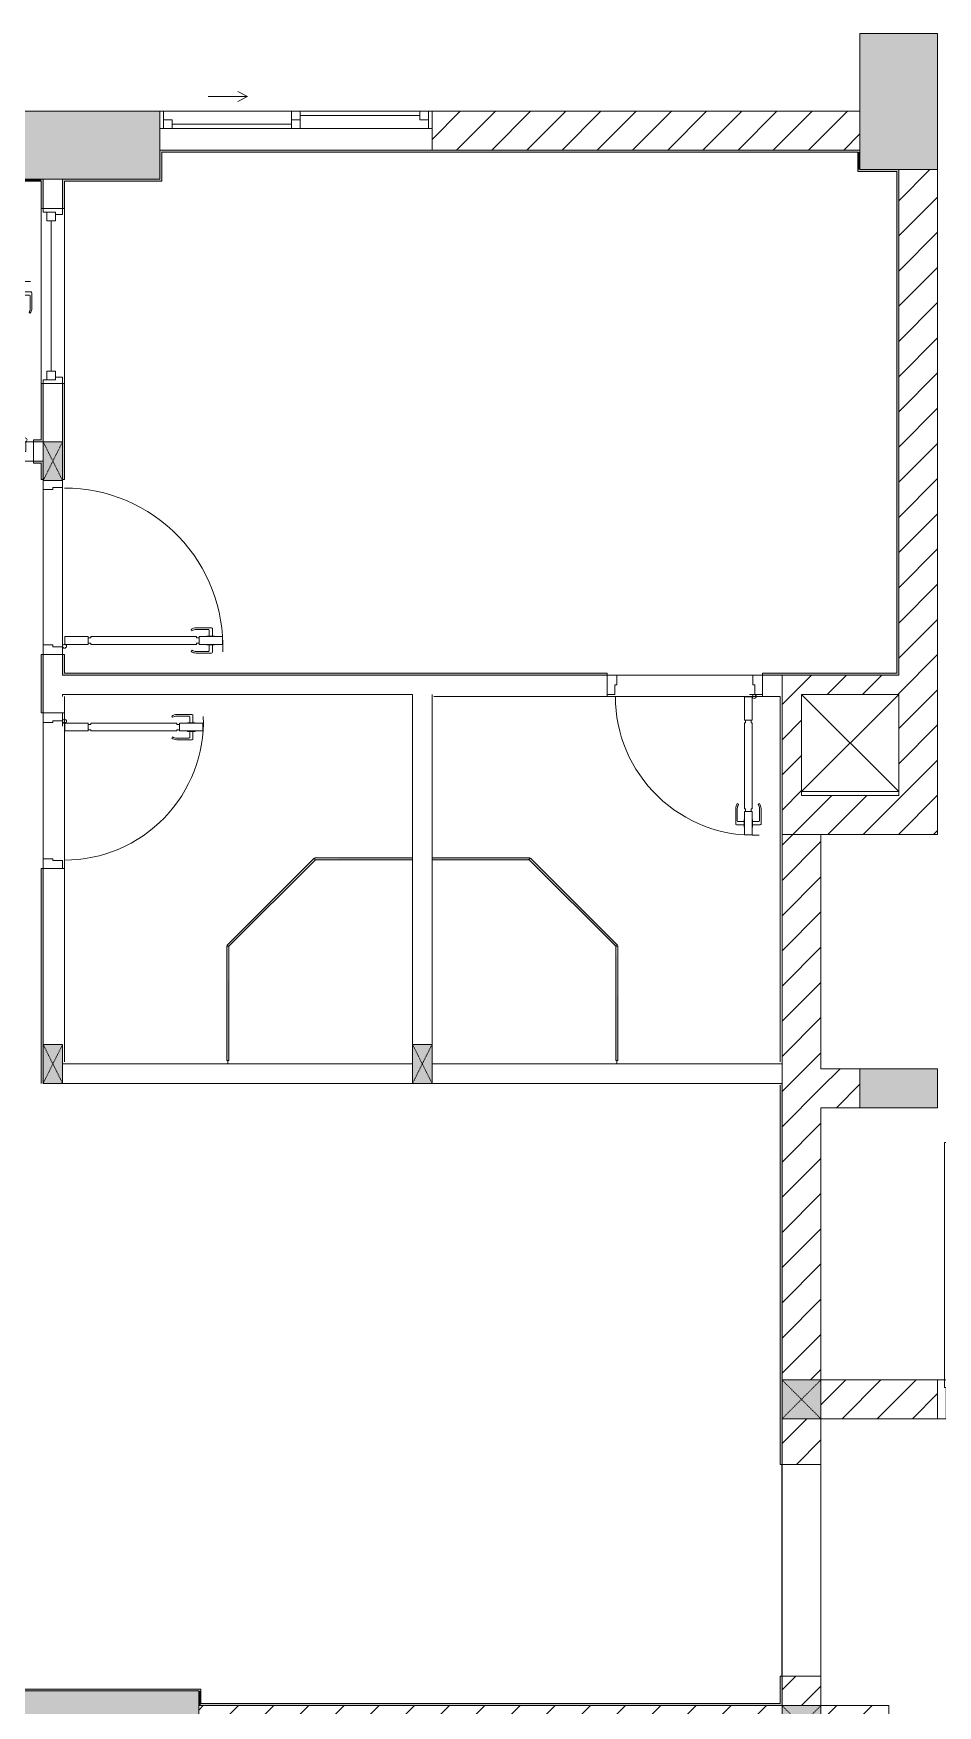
# Model space of a CAD drawing. Header units: millimetres. Extents: x 66631 to 260610, y 416 to 78637.
# Drawn here: x 171258 to 175908, y 70037 to 78637 of the extents above; entities that cross this region are included whole.
import ezdxf

# ---------------------------------------------------------------- set-up
doc = ezdxf.new("R2010")
doc.units = ezdxf.units.MM
doc.linetypes.add('IMPORT-Dash _2_', pattern=[6, 3, -3])
for name, color, linetype, lineweight in [('0-2', 130, 'Continuous', 9), ('A-DETL-GENF-7', 130, 'Continuous', 9), ('A-DOOR-2', 130, 'Continuous', 9), ('A-DOOR-FRAM-2', 130, 'Continuous', 9), ('A-FLOR-1', 130, 'Continuous', 9), ('A-GLAZ-5', 130, 'Continuous', 9), ('A-GLAZ-CURT-5', 130, 'Continuous', 9), ('A-WALL-1', 130, 'Continuous', 9), ('A-WALL-PATT-3', 130, 'Continuous', 9), ('A_1404_dwg-1', 130, 'Continuous', 9), ('I-WALL', 130, 'Continuous', 9), ('I-WALL-1', 130, 'Continuous', 9), ('S-COLS-1', 130, 'Continuous', 9), ('S-COLS-11', 130, 'IMPORT-Dash _2_', 9), ('S-COLS-2', 130, 'Continuous', 9), ('S-COLS-4', 130, 'Continuous', 9), ('S-COLS-HDLN-2', 130, 'IMPORT-Dash _2_', 9)]:
    doc.layers.add(name, color=color, linetype=linetype, lineweight=lineweight)
pattern_1 = [(45, (0, 0), (-90.50967, 90.50967), [])]

# ---------------------------------------------------------------- blocks, each defined once
blk = doc.blocks.new('A_1404_dwg_NCV_TKTC_KET CAU_rvt-1-TKTC_MB HOÀN THIỆN SÀN TẦNG 3-4-4819833-KeyPlan-CH1B')
at = {"layer": 'S-COLS-1'}
for points in [[(42442.6, 77936.9), (42652.6, 77936.9), (42652.6, 78636.9), (42252.6, 78636.9), (42252.6, 77936.9)], [(37952.6, 77886.9), (38652.6, 77886.9), (38652.6, 78236.9), (37952.6, 78236.9), (37952.6, 78026.9)], [(42402.6, 73111.9), (42652.6, 73111.9), (42652.6, 73311.9), (42252.6, 73311.9), (42252.6, 73111.9)], [(38042.6, 69761.9), (38852.6, 69761.9), (38852.6, 70111.9), (37552.7, 70111.9), (37552.6, 69761.9)]]:
    blk.add_hatch(color=256, dxfattribs=at).paths.add_polyline_path(points)
at = {"layer": 'A-FLOR-1'}
blk.add_line((42452.6, 74737.4), (41952.6, 74737.4), dxfattribs=at)
at = {"layer": 'S-COLS-2'}
blk.add_line((38852.6, 69836.9), (38852.6, 70111.9), dxfattribs=at)
at = {"layer": 'S-COLS-2', "flags": 128}
for points in [[(42452.6, 77936.9), (42652.6, 77936.9), (42652.6, 78636.9), (42252.6, 78636.9), (42252.6, 78036.9)], [(38652.6, 78236.9), (37952.6, 78236.9), (37952.6, 77886.9)]]:
    blk.add_lwpolyline(points, dxfattribs=at)
blk.add_lwpolyline([(42252.6, 73311.9), (42252.6, 73111.9), (42652.6, 73111.9), (42652.6, 73311.9)], close=True, dxfattribs=at)
blk = doc.blocks.new('A_1404_dwg_DOOR_CW_01 CANH MO-PANEL KINH - DIW_01-900x2200-CỬA GỖ VÂN LAMINATE-V102-TKTC_MB HOÀN THIỆN SÀN TẦNG 3-4-4819911-KeyPlan-CH1B')
at = {"layer": 'A-DETL-GENF-7'}
for p, q in [((38813.8, 75571.8), (38818.3, 75565.3)), ((38839.6, 75580), (38919.1, 75580)), ((38902.1, 75572), (38839.6, 75572)), ((38906.1, 75537), (38906.1, 75568)), ((38923.1, 75537), (38923.1, 75576)), ((38813.8, 75458.1), (38818.3, 75464.7)), ((38902.1, 75458), (38839.6, 75458)), ((38839.6, 75450), (38919.1, 75450)), ((38906.1, 75493), (38906.1, 75462)), ((38923.1, 75493), (38923.1, 75454))]:
    blk.add_line(p, q, dxfattribs=at)
at = {"layer": 'A-DETL-GENF-7', "flags": 128}
for points in [[(38284.6, 75535), (38284.6, 75495), (38164.6, 75495), (38164.6, 75535)], [(38298.6, 75529), (38298.6, 75535), (38840.6, 75535), (38840.6, 75529), (38854.6, 75529), (38854.6, 75501), (38840.6, 75501), (38840.6, 75495), (38298.6, 75495), (38298.6, 75501), (38284.6, 75501), (38284.6, 75529)], [(38974.6, 75495), (38974.6, 75535), (38854.6, 75535), (38854.6, 75495)], [(38894.8, 75537), (38894.8, 75535), (38934.3, 75535), (38934.3, 75537)], [(38894.8, 75493), (38894.8, 75495), (38934.3, 75495), (38934.3, 75493)]]:
    blk.add_lwpolyline(points, close=True, dxfattribs=at)
at = {"layer": 'A-DETL-GENF-7'}
blk.add_circle((38162.6, 75485), 10, dxfattribs=at)
for centre, radius, start, end in [((38162.6, 75485), 814, 358, 90), ((38839.6, 75535), 45, 90, 125), ((38839.6, 75535), 37, 90, 125), ((38902.1, 75568), 4, 0, 90), ((38919.1, 75576), 4, 0, 90), ((38839.6, 75495), 45, 235, 270), ((38839.6, 75495), 37, 235, 270), ((38902.1, 75462), 4, 270, 0), ((38919.1, 75454), 4, 270, 0)]:
    blk.add_arc(centre, radius, start, end, dxfattribs=at)
at = {"layer": 'A-DOOR-2'}
blk.add_line((38152.6, 75485), (38152.6, 75510), dxfattribs=at)
at = {"layer": 'A-DOOR-2', "flags": 128}
blk.add_lwpolyline([(38152.6, 76336.9), (38152.6, 76302), (38102.6, 76302), (38102.6, 76292), (38052.6, 76292), (38052.6, 76336.9)], dxfattribs=at)
blk.add_lwpolyline([(38052.6, 75492), (38102.6, 75492), (38102.6, 75482), (38152.6, 75482), (38152.6, 75442), (38052.6, 75442)], close=True, dxfattribs=at)
blk = doc.blocks.new('A_1404_dwg_DOOR_CW_01 CANH MO-PANEL KINH - DIG_02-800x2200-CỬA NHÔM KÍNH-V57-TKTC_MB HOÀN THIỆN SÀN TẦNG 3-4-4819848-KeyPlan-CH1B')
at = {"layer": 'A-DETL-GENF-7'}
for p, q in [((112413.8, 58419.2), (112418.3, 58412.6)), ((112439.6, 58427.3), (112519.1, 58427.3)), ((112502.1, 58419.3), (112439.6, 58419.3)), ((112506.1, 58384.3), (112506.1, 58415.3)), ((112523.1, 58384.3), (112523.1, 58423.3)), ((112413.8, 58305.4), (112418.3, 58312)), ((112506.1, 58340.3), (112506.1, 58309.3)), ((112523.1, 58340.3), (112523.1, 58301.3)), ((112502.1, 58305.3), (112439.6, 58305.3)), ((112439.6, 58297.3), (112519.1, 58297.3))]:
    blk.add_line(p, q, dxfattribs=at)
at = {"layer": 'A-DETL-GENF-7', "flags": 128}
for points in [[(111984.6, 58342.3), (111984.6, 58382.3), (111864.6, 58382.3), (111864.6, 58342.3)], [(111998.6, 58348.3), (111998.6, 58342.3), (112440.6, 58342.3), (112440.6, 58348.3), (112454.6, 58348.3), (112454.6, 58376.3), (112440.6, 58376.3), (112440.6, 58382.3), (111998.6, 58382.3), (111998.6, 58376.3), (111984.6, 58376.3), (111984.6, 58348.3)], [(112574.6, 58382.3), (112574.6, 58342.3), (112454.6, 58342.3), (112454.6, 58382.3)], [(112494.8, 58384.3), (112494.8, 58382.3), (112534.3, 58382.3), (112534.3, 58384.3)], [(112494.8, 58340.3), (112494.8, 58342.3), (112534.3, 58342.3), (112534.3, 58340.3)]]:
    blk.add_lwpolyline(points, close=True, dxfattribs=at)
at = {"layer": 'A-DETL-GENF-7'}
blk.add_circle((111862.6, 58392.3), 10, dxfattribs=at)
for centre, radius, start, end in [((111862.6, 58392.3), 714, 270, 2), ((112439.6, 58382.3), 45, 90, 125), ((112439.6, 58382.3), 37, 90, 125), ((112502.1, 58415.3), 4, 0, 90), ((112519.1, 58423.3), 4, 0, 90), ((112439.6, 58342.3), 37, 235, 270), ((112502.1, 58309.3), 4, 270, 0), ((112439.6, 58342.3), 45, 235, 270), ((112519.1, 58301.3), 4, 270, 0)]:
    blk.add_arc(centre, radius, start, end, dxfattribs=at)
at = {"layer": 'A-DOOR-2'}
blk.add_line((111852.6, 58392.3), (111852.6, 58367.3), dxfattribs=at)
at = {"layer": 'A-DOOR-2', "flags": 128}
for points in [[(111752.6, 58435.3), (111752.6, 58385.3), (111802.6, 58385.3), (111802.6, 58395.3), (111852.6, 58395.3), (111852.6, 58435.3)], [(111752.6, 57685.3), (111752.6, 57635.3), (111852.6, 57635.3), (111852.6, 57675.3), (111802.6, 57675.3), (111802.6, 57685.3)]]:
    blk.add_lwpolyline(points, close=True, dxfattribs=at)
blk = doc.blocks.new('A_1404_dwg_M_Fixed - 900 x 1400-901190-TKTC_MB HOÀN THIỆN SÀN TẦNG 3-4-4819850-KeyPlan-CH1B')
at = {"layer": 'A-GLAZ-5'}
blk.add_line((111793.6, 60597.9), (111793.6, 61371.9), dxfattribs=at)
at = {"layer": 'A-GLAZ-5', "flags": 128}
for points in [[(111771.6, 61415.9), (111771.6, 61371.9), (111815.6, 61371.9), (111815.6, 61415.9), (111752.6, 61415.9), (111752.6, 61433.8)], [(111815.6, 61402.9), (111852.6, 61402.9), (111852.6, 61434.9)], [(111752.6, 60534.9), (111752.6, 60553.9), (111815.6, 60553.9), (111815.6, 60597.9), (111771.6, 60597.9), (111771.6, 60553.9)], [(111815.6, 60566.9), (111852.6, 60566.9), (111852.6, 60534.9)]]:
    blk.add_lwpolyline(points, dxfattribs=at)
blk = doc.blocks.new('A_1404_dwg_System Panel - Glazed-901210-TKTC_MB HOÀN THIỆN SÀN TẦNG 3-4-4819895-KeyPlan-CH1B')
at = {"layer": 'A-GLAZ-CURT-5'}
blk.add_hatch(color=256, dxfattribs=at).paths.add_polyline_path([(38999, 64948.9), (39007.6, 64948.9), (39002.6, 65539.6), (38997.6, 65539.6), (38997.6, 64948.9)])
blk.add_line((39007.6, 64948.9), (39007.6, 65537.5), dxfattribs=at)
at = {"layer": 'A-GLAZ-CURT-5', "flags": 128}
blk.add_lwpolyline([(38997.6, 65539.6), (38997.6, 64948.9), (39007.6, 64948.9)], dxfattribs=at)
blk = doc.blocks.new('A_1404_dwg_System Panel - Glazed-901211-TKTC_MB HOÀN THIỆN SÀN TẦNG 3-4-4819896-KeyPlan-CH1B')
at = {"layer": 'A-GLAZ-CURT-5'}
blk.add_hatch(color=256, dxfattribs=at).paths.add_polyline_path([(39007.6, 65537.5), (39450.3, 65987.3), (39446.8, 65990.9), (39002.6, 65539.6), (39007.6, 65539.6)])
blk.add_line((39006.1, 65536.1), (39452.4, 65982.3), dxfattribs=at)
at = {"layer": 'A-GLAZ-CURT-5', "flags": 128}
blk.add_lwpolyline([(39446.8, 65990.9), (38999, 65543.1), (39006.1, 65536.1)], dxfattribs=at)
blk = doc.blocks.new('A_1404_dwg_System Panel - Glazed-901212-TKTC_MB HOÀN THIỆN SÀN TẦNG 3-4-4819897-KeyPlan-CH1B')
at = {"layer": 'A-GLAZ-CURT-5'}
blk.add_hatch(color=256, dxfattribs=at).paths.add_polyline_path([(39453.8, 65982.3), (39952.6, 65982.3), (39952.6, 65992.3), (39450.3, 65987.3), (39452.4, 65982.3)])
at = {"layer": 'A-GLAZ-CURT-5', "flags": 128}
blk.add_lwpolyline([(39450.3, 65982.3), (39952.6, 65982.3), (39952.6, 65992.3), (39450.3, 65992.3)], close=True, dxfattribs=at)
blk = doc.blocks.new('A_1404_dwg_G1_SOF - BO TRU - 100x200-745959-TKTC_MB HOÀN THIỆN SÀN TẦNG 3-4-4819847-KeyPlan-CH1B')
at = {"layer": 'S-COLS-1'}
blk.add_hatch(color=256, dxfattribs=at).paths.add_polyline_path([(111052.6, 40036.9), (111052.6, 40236.9), (110952.6, 40236.9), (110952.6, 40036.9)])
at = {"layer": 'S-COLS-1', "flags": 128}
blk.add_lwpolyline([(110952.6, 40036.9), (111052.6, 40036.9), (111052.6, 40236.9), (110952.6, 40236.9)], close=True, dxfattribs=at)
at = {"layer": 'S-COLS-HDLN-2'}
for p, q in [((110952.6, 40036.9), (111052.6, 40236.9)), ((111052.6, 40036.9), (110952.6, 40236.9))]:
    blk.add_line(p, q, dxfattribs=at)
blk = doc.blocks.new('A_1404_dwg_DOOR_CW_01 CANH MO-PANEL KINH - DIG_01-900x2200-CỬA NHÔM KÍNH-901215-TKTC_MB HOÀN THIỆN SÀN TẦNG 3-4-4819898-KeyPlan-CH1B')
at = {"layer": 'A-DETL-GENF-7'}
for p, q in [((37864.6, 68823.9), (37864.6, 68903.4)), ((37907.6, 68907.4), (37868.6, 68907.4)), ((37872.6, 68886.4), (37872.6, 68823.9)), ((37907.6, 68890.4), (37876.6, 68890.4)), ((37951.6, 68907.4), (37990.6, 68907.4)), ((37951.6, 68890.4), (37982.6, 68890.4)), ((37986.6, 68886.4), (37986.6, 68823.9)), ((37994.6, 68823.9), (37994.6, 68903.4)), ((37872.7, 68798.1), (37879.3, 68802.7)), ((37986.4, 68798.1), (37979.9, 68802.7))]:
    blk.add_line(p, q, dxfattribs=at)
at = {"layer": 'A-DETL-GENF-7', "flags": 128}
for points in [[(37907.6, 68879.2), (37909.6, 68879.2), (37909.6, 68918.7), (37907.6, 68918.7)], [(37949.6, 68958.9), (37909.6, 68958.9), (37909.6, 68838.9), (37949.6, 68838.9)], [(37951.6, 68879.2), (37949.6, 68879.2), (37949.6, 68918.7), (37951.6, 68918.7)], [(37915.6, 68282.9), (37909.6, 68282.9), (37909.6, 68824.9), (37915.6, 68824.9), (37915.6, 68838.9), (37943.6, 68838.9), (37943.6, 68824.9), (37949.6, 68824.9), (37949.6, 68282.9), (37943.6, 68282.9), (37943.6, 68268.9), (37915.6, 68268.9)], [(37909.6, 68268.9), (37949.6, 68268.9), (37949.6, 68148.9), (37909.6, 68148.9)]]:
    blk.add_lwpolyline(points, close=True, dxfattribs=at)
at = {"layer": 'A-DETL-GENF-7'}
blk.add_circle((37959.6, 68146.9), 10, dxfattribs=at)
for centre, radius, start, end in [((37959.6, 68146.9), 814, 88, 180), ((37868.6, 68903.4), 4, 90, 180), ((37876.6, 68886.4), 4, 90, 180), ((37982.6, 68886.4), 4, 0, 90), ((37990.6, 68903.4), 4, 0, 90), ((37909.6, 68823.9), 45, 180, 215), ((37909.6, 68823.9), 37, 180, 215), ((37949.6, 68823.9), 37, 325, 0), ((37949.6, 68823.9), 45, 325, 0)]:
    blk.add_arc(centre, radius, start, end, dxfattribs=at)
at = {"layer": 'A-DOOR-2'}
blk.add_line((37959.6, 68136.9), (37934.6, 68136.9), dxfattribs=at)
at = {"layer": 'A-DOOR-2', "flags": 128}
for points in [[(37102.6, 68036.9), (37102.6, 68136.9), (37142.6, 68136.9), (37142.6, 68086.9), (37152.6, 68086.9), (37152.6, 68036.9)], [(37952.6, 68036.9), (37952.6, 68086.9), (37962.6, 68086.9), (37962.6, 68136.9), (38002.6, 68136.9), (38002.6, 68036.9)]]:
    blk.add_lwpolyline(points, close=True, dxfattribs=at)
blk = doc.blocks.new('A_1404_dwg_System Panel - Glazed-901217-TKTC_MB HOÀN THIỆN SÀN TẦNG 3-4-4819899-KeyPlan-CH1B')
at = {"layer": 'A-GLAZ-CURT-5'}
blk.add_hatch(color=256, dxfattribs=at).paths.add_polyline_path([(40554.8, 65982.3), (40551.3, 65992.3), (40052.6, 65992.3), (40052.6, 65982.3), (40552.8, 65982.3)])
at = {"layer": 'A-GLAZ-CURT-5', "flags": 128}
blk.add_lwpolyline([(40554.8, 65992.3), (40052.6, 65992.3), (40052.6, 65982.3), (40552.8, 65982.3)], dxfattribs=at)
blk = doc.blocks.new('A_1404_dwg_System Panel - Glazed-901218-TKTC_MB HOÀN THIỆN SÀN TẦNG 3-4-4819900-KeyPlan-CH1B')
at = {"layer": 'A-GLAZ-CURT-5'}
blk.add_hatch(color=256, dxfattribs=at).paths.add_polyline_path([(41007.6, 64948.9), (41002.6, 65539.6), (40997.6, 65536.1), (40997.6, 64948.9)])
blk.add_line((41007.6, 64948.9), (41007.6, 65539.6), dxfattribs=at)
at = {"layer": 'A-GLAZ-CURT-5', "flags": 128}
blk.add_lwpolyline([(40997.6, 65537.5), (40997.6, 64948.9), (41007.6, 64948.9)], dxfattribs=at)
blk = doc.blocks.new('A_1404_dwg_System Panel - Glazed-901219-TKTC_MB HOÀN THIỆN SÀN TẦNG 3-4-4819901-KeyPlan-CH1B')
at = {"layer": 'A-GLAZ-CURT-5'}
blk.add_hatch(color=256, dxfattribs=at).paths.add_polyline_path([(40997.6, 65537.5), (41002.6, 65539.6), (41006.1, 65543.1), (40554.8, 65987.3), (40554.8, 65980.3), (40916.6, 65618.5)])
at = {"layer": 'A-GLAZ-CURT-5', "flags": 128}
blk.add_lwpolyline([(41006.1, 65543.1), (40558.4, 65990.9), (40551.3, 65983.8), (40999, 65536.1)], close=True, dxfattribs=at)
blk = doc.blocks.new('A_1404_dwg_NCV_TKTC_TANG 3 - 4_rvt-1-TKTC_MB HOÀN THIỆN SÀN TẦNG 3-4-4819943-KeyPlan-CH1B')
at = {"layer": 'A-WALL-PATT-3'}
for points in [[(41852.6, 78026.9), (42252.6, 78026.9), (42252.6, 78036.9), (38652.6, 78036.9), (38652.6, 78026.9), (41752.6, 78026.9)], [(38662.6, 77876.9), (38662.6, 78026.9), (38652.6, 78026.9), (38652.6, 77876.9)], [(42252.6, 77936.9), (42252.6, 78026.9), (42242.6, 78026.9), (42242.6, 77936.9)], [(42442.6, 77926.9), (42442.6, 77936.9), (42242.6, 77936.9), (42242.6, 77926.9), (42252.6, 77926.9)], [(42452.6, 75346.9), (42452.6, 77936.9), (42442.6, 77936.9), (42442.6, 75346.9)], [(38042.6, 77876.9), (38042.6, 77886.9), (37942.6, 77886.9), (37942.6, 77876.9), (37952.6, 77876.9)], [(38162.6, 77876.9), (38652.6, 77876.9), (38652.6, 77886.9), (38152.6, 77886.9), (38152.6, 77876.9)], [(38852.6, 70111.9), (38862.7, 70111.9), (38862.7, 70121.9), (37552.7, 70121.9), (37552.7, 70111.9), (38077.1, 70111.9)], [(38862.7, 70036.9), (38862.7, 70111.9), (38852.7, 70111.9), (38852.7, 70036.9)], [(41842.6, 70036.9), (41842.6, 70046.9), (38862.7, 70046.9), (38862.7, 70036.9), (39409, 70036.9)]]:
    blk.add_hatch(color=256, dxfattribs=at).paths.add_polyline_path(points)
h = blk.add_hatch(color=256, dxfattribs=at)
h.paths.add_polyline_path([(38052.6, 76546.9), (38052.6, 76836.9), (38042.6, 76836.9), (38042.6, 76546.9)])
h.paths.add_polyline_path([(38052.6, 77736.9), (38052.6, 77886.9), (38042.6, 77886.9), (38042.6, 77736.9)])
h = blk.add_hatch(color=256, dxfattribs=at)
h.paths.add_polyline_path([(38152.6, 75346.9), (38162.6, 75346.9), (38162.6, 75442), (38152.6, 75442)])
h.paths.add_polyline_path([(38162.6, 76342), (38162.6, 76836.9), (38152.6, 76836.9), (38152.6, 76342)])
h.paths.add_polyline_path([(38152.6, 77736.9), (38162.6, 77739.6), (38162.6, 77876.9), (38152.6, 77876.9), (38152.6, 77739.6)])
h = blk.add_hatch(color=256, dxfattribs=at)
h.paths.add_polyline_path([(38002.6, 76536.9), (38052.6, 76536.9), (38052.6, 76546.9), (38002.6, 76546.9)])
h.paths.add_polyline_path([(36352.6, 76536.9), (37102.6, 76536.9), (37102.6, 76546.9), (36352.6, 76546.9)])
h = blk.add_hatch(color=256, dxfattribs=at)
h.paths.add_polyline_path([(38002.6, 76426.9), (38042.6, 76426.9), (38042.6, 76436.9), (38002.6, 76436.9)])
h.paths.add_polyline_path([(37062.6, 76426.9), (37102.6, 76426.9), (37102.6, 76436.9), (37062.6, 76436.9)])
h = blk.add_hatch(color=256, dxfattribs=at)
h.paths.add_polyline_path([(38042.6, 73236.9), (38052.6, 73236.9), (38052.6, 74342.4), (38042.6, 74342.4), (38042.6, 73436.9)])
h.paths.add_polyline_path([(38052.6, 75142.4), (38052.6, 75442), (38042.6, 75442), (38042.6, 75142.4)])
h.paths.add_polyline_path([(38052.6, 76342), (38052.6, 76436.9), (38042.6, 76436.9), (38042.6, 76342)])
h = blk.add_hatch(color=256, dxfattribs=at)
h.paths.add_polyline_path([(41952.6, 75336.9), (42452.6, 75336.9), (42452.6, 75346.9), (41752.6, 75346.9), (41752.6, 75336.9), (41852.6, 75336.9)])
h.paths.add_polyline_path([(40052.6, 75336.9), (40952.6, 75336.9), (40952.6, 75346.9), (38152.6, 75346.9), (38152.6, 75336.9), (39409, 75336.9)])
h = blk.add_hatch(color=256, dxfattribs=at)
h.paths.add_polyline_path([(41852.6, 70036.9), (41852.5, 70187.4), (41842.6, 70187.4), (41842.6, 70036.9)])
h.paths.add_polyline_path([(41842.6, 71277.4), (41852.6, 71277.4), (41851.4, 73236.9), (41842.6, 73236.9)])
at = {"layer": 'A-FLOR-1'}
for p, q in [((38052.6, 75492), (38052.6, 76292)), ((38152.6, 76302), (38152.6, 75482)), ((41002.6, 75336.9), (41702.6, 75336.9)), ((38052.6, 74392.4), (38052.6, 75092.4)), ((39452, 74386.9), (39952.6, 74386.9)), ((40052.6, 74386.9), (40553.2, 74386.9)), ((39002.6, 73336.9), (39002.6, 73353.9)), ((41002.6, 73353.9), (41002.6, 73336.9)), ((41852.4, 71277.4), (41852.4, 70187.4))]:
    blk.add_line(p, q, dxfattribs=at)
at = {"layer": 'A-FLOR-1', "flags": 128}
blk.add_lwpolyline([(42052.4, 71277.4), (42052.4, 70187.4), (41852.6, 70187.4), (41852.6, 71277.4)], close=True, dxfattribs=at)
at = {"layer": 'A-WALL-1'}
for p, q in [((38052.6, 77886.9), (38052.6, 77736.9)), ((38152.6, 77736.9), (38152.6, 77876.9)), ((38052.6, 77736.9), (38152.6, 77736.9)), ((38152.6, 76836.9), (38052.6, 76836.9)), ((38052.6, 76836.9), (38052.6, 76546.9)), ((38152.6, 76536.9), (38152.6, 76836.9)), ((38052.6, 76546.9), (38052.6, 76536.9)), ((38002.6, 76536.9), (38002.6, 76436.9)), ((38052.6, 76536.9), (38002.6, 76536.9)), ((38002.6, 76436.9), (38042.6, 76436.9)), ((38042.6, 76436.9), (38052.6, 76436.9)), ((38052.6, 75492), (38052.6, 76292)), ((38152.6, 76302), (38152.6, 75482)), ((38152.6, 75442), (38052.6, 75442)), ((38052.6, 75442), (38052.6, 75142.4)), ((38152.6, 75346.9), (38152.6, 75442)), ((40952.6, 75336.9), (40052.6, 75336.9)), ((40952.6, 75236.9), (40952.6, 75336.9)), ((41002.6, 75336.9), (41702.6, 75336.9)), ((41752.6, 75336.9), (41752.6, 75236.9)), ((41852.6, 75336.9), (41752.6, 75336.9)), ((41852.6, 75236.9), (41852.6, 75336.9)), ((40052.6, 74397.4), (40052.6, 75236.9)), ((38052.6, 75142.4), (38152.6, 75142.4)), ((38052.6, 74392.4), (38052.6, 75092.4)), ((39952.6, 74397.4), (39952.6, 74387.4)), ((40052.6, 74387.4), (40052.6, 74397.4)), ((38152.6, 74342.4), (38052.6, 74342.4)), ((38052.6, 74342.4), (38052.6, 73436.9)), ((39952.6, 74387.4), (39952.6, 73436.9)), ((40052.6, 73436.9), (40052.6, 74387.4)), ((39952.6, 73336.9), (38152.6, 73336.9)), ((38152.6, 73236.9), (39952.6, 73236.9))]:
    blk.add_line(p, q, dxfattribs=at)
at = {"layer": 'A-WALL-1', "flags": 128}
for points in [[(38152.6, 77876.9), (38152.6, 77886.9), (38052.6, 77886.9)], [(40052.6, 75336.9), (38152.6, 75336.9), (38152.6, 75346.9)], [(38152.6, 75226.9), (38152.6, 75236.9), (39952.6, 75236.9), (39952.6, 74397.4)], [(40052.6, 73236.9), (41852.6, 73236.9), (41852.6, 73336.9), (40052.6, 73336.9)]]:
    blk.add_lwpolyline(points, dxfattribs=at)
at = {"layer": 'I-WALL'}
for p, q in [((38052.6, 77736.9), (38052.6, 77886.9)), ((38152.6, 77876.9), (38152.6, 77736.9)), ((38042.6, 76836.9), (38042.6, 77736.9)), ((38162.6, 77736.9), (38162.6, 76836.9)), ((38052.6, 76546.9), (38052.6, 76836.9)), ((38152.6, 76836.9), (38152.6, 76536.9)), ((38002.6, 76536.9), (38052.6, 76536.9)), ((38042.6, 76436.9), (38002.6, 76436.9)), ((38052.6, 75142.4), (38052.6, 75442)), ((38152.6, 75442), (38152.6, 75346.9)), ((40052.6, 75336.9), (40952.6, 75336.9)), ((41752.6, 75336.9), (41852.6, 75336.9)), ((41752.6, 75226.9), (40952.6, 75226.9)), ((38162.6, 75142.4), (38162.6, 74342.4)), ((38052.6, 73436.9), (38052.6, 74342.4))]:
    blk.add_line(p, q, dxfattribs=at)
at = {"layer": 'I-WALL-1'}
for p, q in [((38052.6, 76536.9), (38052.6, 76546.9)), ((38052.6, 76436.9), (38042.6, 76436.9)), ((40052.6, 75236.9), (40052.6, 75226.9)), ((38152.6, 73336.9), (38162.6, 73336.9))]:
    blk.add_line(p, q, dxfattribs=at)
at = {"layer": 'I-WALL-1', "flags": 128}
for points in [[(38052.6, 77886.9), (38042.6, 77886.9), (37952.6, 77886.9), (37952.6, 78026.9), (37952.6, 78036.9), (36352.6, 78036.9), (36352.6, 78026.9), (37942.6, 78026.9), (37942.6, 77886.9), (37942.6, 77876.9), (38042.6, 77876.9), (38042.6, 77736.9), (38052.6, 77736.9)], [(41852.6, 75336.9), (42452.6, 75336.9), (42452.6, 75346.9), (42452.6, 77936.9), (42442.6, 77936.9), (42252.6, 77936.9), (42252.6, 78026.9), (42252.6, 78036.9), (38652.6, 78036.9), (38652.6, 78026.9), (38652.6, 77886.9), (38152.6, 77886.9), (38152.6, 77876.9)], [(38152.6, 77736.9), (38162.6, 77736.9), (38162.6, 77876.9), (38652.6, 77876.9), (38662.6, 77876.9), (38662.6, 78026.9), (42242.6, 78026.9), (42242.6, 77936.9), (42242.6, 77926.9), (42442.6, 77926.9), (42442.6, 75346.9), (41752.6, 75346.9), (41752.6, 75336.9)], [(38052.6, 76836.9), (38042.6, 76836.9), (38042.6, 76546.9), (38002.6, 76546.9), (38002.6, 76536.9)], [(38152.6, 76342), (38162.6, 76342), (38162.6, 76836.9), (38152.6, 76836.9)], [(38002.6, 76436.9), (38002.6, 76426.9), (38042.6, 76426.9), (38042.6, 76342), (38052.6, 76342)], [(38052.6, 75442), (38042.6, 75442), (38042.6, 75142.4), (38052.6, 75142.4)], [(40952.6, 75336.9), (40952.6, 75346.9), (38162.6, 75346.9), (38162.6, 75442), (38152.6, 75442)], [(38152.6, 75346.9), (38152.6, 75336.9), (40052.6, 75336.9)], [(38152.6, 75142.4), (38162.6, 75142.4), (38162.6, 75226.9)], [(40062.6, 75226.9), (40952.6, 75226.9), (40952.6, 75236.9)], [(41752.6, 75236.9), (41752.6, 75226.9), (41842.6, 75226.9), (41842.6, 73346.9)], [(41842.6, 73336.9), (41852.6, 73336.9), (41852.6, 75226.9), (41852.6, 75236.9)], [(38052.6, 74342.4), (38042.6, 74342.4), (38042.6, 73236.9)], [(38162.6, 73346.9), (38162.6, 74342.4), (38152.6, 74342.4)], [(41842.6, 73226.9), (41842.6, 71277.4), (41852.6, 71277.4), (41852.6, 73236.9), (41842.6, 73236.9)]]:
    blk.add_lwpolyline(points, dxfattribs=at)
blk.add_lwpolyline([(38862.7, 70046.9), (38862.7, 70111.9), (38862.7, 70121.9), (37552.7, 70121.9), (37542.7, 70121.9), (37542.7, 70046.9), (35062.6, 70046.9), (35062.6, 70362.4), (35052.6, 70362.4), (35052.6, 70046.9), (35052.6, 70036.9), (37552.7, 70036.9), (37552.7, 70046.9), (37552.7, 70111.9), (38852.7, 70111.9), (38852.7, 70036.9), (38862.7, 70036.9), (41842.6, 70036.9), (41852.6, 70036.9), (41852.6, 70187.4), (41842.6, 70187.4), (41842.6, 70046.9)], close=True, dxfattribs=at)
for name, p in [('A_1404_dwg_M_Fixed - 900 x 1400-901190-TKTC_MB HOÀN THIỆN SÀN TẦNG 3-4-4819850-KeyPlan-CH1B', (-73700, 16302)), ('A_1404_dwg_DOOR_CW_01 CANH MO-PANEL KINH - DIG_01-900x2200-CỬA NHÔM KÍNH-901215-TKTC_MB HOÀN THIỆN SÀN TẦNG 3-4-4819898-KeyPlan-CH1B', (0, 8400)), ('A_1404_dwg_DOOR_CW_01 CANH MO-PANEL KINH - DIW_01-900x2200-CỬA GỖ VÂN LAMINATE-V102-TKTC_MB HOÀN THIỆN SÀN TẦNG 3-4-4819911-KeyPlan-CH1B', (0, 0)), ('A_1404_dwg_DOOR_CW_01 CANH MO-PANEL KINH - DIG_02-800x2200-CỬA NHÔM KÍNH-V57-TKTC_MB HOÀN THIỆN SÀN TẦNG 3-4-4819848-KeyPlan-CH1B', (-73700, 16707.1)), ('A_1404_dwg_System Panel - Glazed-901211-TKTC_MB HOÀN THIỆN SÀN TẦNG 3-4-4819896-KeyPlan-CH1B', (0, 8405)), ('A_1404_dwg_System Panel - Glazed-901212-TKTC_MB HOÀN THIỆN SÀN TẦNG 3-4-4819897-KeyPlan-CH1B', (0, 8405)), ('A_1404_dwg_System Panel - Glazed-901217-TKTC_MB HOÀN THIỆN SÀN TẦNG 3-4-4819899-KeyPlan-CH1B', (0, 8405)), ('A_1404_dwg_System Panel - Glazed-901219-TKTC_MB HOÀN THIỆN SÀN TẦNG 3-4-4819901-KeyPlan-CH1B', (0, 8405)), ('A_1404_dwg_System Panel - Glazed-901210-TKTC_MB HOÀN THIỆN SÀN TẦNG 3-4-4819895-KeyPlan-CH1B', (0, 8405)), ('A_1404_dwg_System Panel - Glazed-901218-TKTC_MB HOÀN THIỆN SÀN TẦNG 3-4-4819900-KeyPlan-CH1B', (0, 8405))]:
    blk.add_blockref(name, p)
for name, p, rotation in [('A_1404_dwg_G1_SOF - BO TRU - 100x200-745959-TKTC_MB HOÀN THIỆN SÀN TẦNG 3-4-4819847-KeyPlan-CH1B', (149105.1, 116573.9), 180), ('A_1404_dwg_DOOR_CW_01 CANH MO-PANEL KINH - DIG_02-800x2200-CỬA NHÔM KÍNH-V57-TKTC_MB HOÀN THIỆN SÀN TẦNG 3-4-4819848-KeyPlan-CH1B', (-16682.7, 187089.5), 270), ('A_1404_dwg_G1_SOF - BO TRU - 100x200-745959-TKTC_MB HOÀN THIỆN SÀN TẦNG 3-4-4819847-KeyPlan-CH1B', (149105.1, 113473.9), 180), ('A_1404_dwg_G1_SOF - BO TRU - 100x200-745959-TKTC_MB HOÀN THIỆN SÀN TẦNG 3-4-4819847-KeyPlan-CH1B', (151005.1, 113473.9), 180)]:
    blk.add_blockref(name, p, dxfattribs=dict(rotation=rotation))
blk = doc.blocks.new('A_1404_dwg_1_FAMILY RVT - W01-WxH 1400x1400xmm-411185-TKTC_MB HOÀN THIỆN SÀN TẦNG 3-4-4819948-KeyPlan-CH1B')
at = {"layer": 'A-GLAZ-5'}
for p, q in [((39104.2, 78313.1), (38901, 78313.1)), ((38671.7, 78236.9), (38671.7, 78148)), ((39374.9, 78236.9), (39330.4, 78236.9)), ((39330.4, 78192.5), (39374.9, 78192.5)), ((39989.1, 78214.7), (39374.9, 78214.7)), ((40052.6, 78236.9), (39989.1, 78236.9)), ((40033.6, 78236.9), (40033.6, 78148)), ((39330.4, 78170.3), (38716.1, 78170.3))]:
    blk.add_line(p, q, dxfattribs=at)
at = {"layer": 'A-GLAZ-5', "flags": 128}
for points in [[(39053.4, 78338.5), (39104.2, 78313.1), (39053.4, 78287.7)], [(38652.6, 78036.9), (38652.6, 78236.9), (40052.6, 78236.9), (40052.6, 78036.9)], [(39330.4, 78148), (39330.4, 78236.9), (38671.7, 78236.9), (38652.6, 78236.9)], [(38671.7, 78192.5), (38716.1, 78192.5), (38716.1, 78148)], [(39374.9, 78148), (39374.9, 78236.9), (39989.1, 78236.9), (39989.1, 78192.5), (40033.6, 78192.5)], [(40052.6, 78148), (40033.6, 78148), (39374.9, 78148), (39330.4, 78148), (38716.1, 78148), (38652.6, 78148)]]:
    blk.add_lwpolyline(points, dxfattribs=at)
blk = doc.blocks.new('A_1404_dwg_G1_SOF - BO TRU - 200x200-3054293-TKTC_MB HOÀN THIỆN SÀN TẦNG 3-4-4819986-KeyPlan-CH1B')
at = {"layer": 'S-COLS-11'}
blk.add_hatch(color=256, dxfattribs=at).paths.add_polyline_path([(41852.6, 71511.9), (42052.6, 71512.2), (42052.4, 71711.9), (41852.6, 71711.9)])
at = {"layer": 'S-COLS-4', "flags": 128}
blk.add_lwpolyline([(42052.6, 71711.9), (41852.6, 71711.9), (41852.6, 71511.9), (42052.6, 71511.9)], close=True, dxfattribs=at)
at = {"layer": 'S-COLS-HDLN-2'}
for p, q in [((42052.6, 71711.9), (41852.6, 71511.9)), ((41852.6, 71711.9), (42052.6, 71511.9))]:
    blk.add_line(p, q, dxfattribs=at)
blk = doc.blocks.new('A_1404_dwg_G1_SOF - BO TRU - 200x200-V12-TKTC_MB HOÀN THIỆN SÀN TẦNG 3-4-4819991-KeyPlan-CH1B')
at = {"layer": 'S-COLS-11'}
blk.add_hatch(color=256, dxfattribs=at).paths.add_polyline_path([(42052.6, 20336.9), (42052.6, 20536.9), (41852.6, 20536.8), (41852.6, 20336.9)])
at = {"layer": 'S-COLS-4', "flags": 128}
blk.add_lwpolyline([(42052.6, 20336.9), (42052.6, 20536.9), (41852.6, 20536.9), (41852.6, 20336.9)], dxfattribs=at)
at = {"layer": 'S-COLS-HDLN-2'}
for p, q in [((42052.6, 20536.9), (41852.6, 20336.9)), ((41852.6, 20536.9), (42052.6, 20336.9))]:
    blk.add_line(p, q, dxfattribs=at)
blk = doc.blocks.new('A_1404_dwg_FD_01 - FD_01-1200x2200mm-1787918-TKTC_MB HOÀN THIỆN SÀN TẦNG 3-4-4819968-KeyPlan-CH1B')
at = {"layer": 'A-DETL-GENF-7', "flags": 128}
blk.add_lwpolyline([(122122.6, 36950.3), (120902.6, 36950.3), (120902.6, 36910.3), (122122.6, 36910.3)], close=True, dxfattribs=at)
at = {"layer": 'A-DETL-GENF-7'}
blk.add_arc((120902.6, 36950.3), 1220, 270, 358.12111, dxfattribs=at)
at = {"layer": 'A-DOOR-FRAM-2', "flags": 128}
for points in [[(120862.6, 36940.3), (120702.6, 36940.3), (120702.6, 36985.3), (120902.6, 36985.3), (120902.6, 36950.3), (120862.6, 36950.3)], [(120902.6, 35730.3), (120902.6, 35695.3), (120702.6, 35695.3), (120702.6, 35740.3), (120862.6, 35740.3), (120862.6, 35730.3)]]:
    blk.add_lwpolyline(points, close=True, dxfattribs=at)
blk = doc.blocks.new('A_1404_dwg-4819832-KeyPlan-CH1B')
at = {"layer": 'A-WALL-PATT-3'}
h = blk.add_hatch(dxfattribs=at)
h.set_pattern_fill('FP_28', color=256, style=0, pattern_type=2)
h.set_pattern_definition(pattern_1)
h.paths.add_polyline_path([(42252.6, 78036.9), (42252.6, 78236.9), (40052.6, 78236.9), (40052.6, 78036.9)])
h = blk.add_hatch(dxfattribs=at)
h.set_pattern_fill('FP_28', color=256, style=0, pattern_type=2)
h.set_pattern_definition(pattern_1)
h.paths.add_polyline_path([(42652.6, 74716.9), (42652.6, 77936.9), (42452.6, 77936.9), (42452.6, 74716.9)])
h = blk.add_hatch(dxfattribs=at)
h.set_pattern_fill('FP_28', color=256, style=0, pattern_type=2)
h.set_pattern_definition(pattern_1)
h.paths.add_polyline_path([(41952.6, 74516.9), (41952.6, 75336.9), (41852.6, 75336.9), (41852.6, 74516.9)])
h = blk.add_hatch(dxfattribs=at)
h.set_pattern_fill('FP_28', color=256, style=0, pattern_type=2)
h.set_pattern_definition(pattern_1)
h.paths.add_polyline_path([(41952.6, 75237.4), (42452.6, 75237.4), (42452.6, 75336.9), (41952.6, 75336.9)])
h = blk.add_hatch(dxfattribs=at)
h.set_pattern_fill('FP_28', color=256, style=0, pattern_type=2)
h.set_pattern_definition(pattern_1)
h.paths.add_polyline_path([(41952.6, 74516.9), (42652.6, 74516.9), (42652.6, 74716.9), (41952.6, 74716.9)])
h = blk.add_hatch(dxfattribs=at)
h.set_pattern_fill('FP_28', color=256, style=0, pattern_type=2)
h.set_pattern_definition(pattern_1)
h.paths.add_polyline_path([(42052.4, 70036.9), (42052.6, 70036.9), (42052.4, 70187.3), (41852.6, 70187.3), (41852.6, 70036.9)])
h.paths.add_polyline_path([(42050.9, 71277.4), (42052.4, 71277.4), (42050.5, 71511.9), (41852.6, 71511.9), (41852.6, 71277.4)])
h.paths.add_polyline_path([(42052.6, 71711.9), (42052.6, 74516.9), (41852.6, 74516.9), (41852.6, 71711.9)])
h = blk.add_hatch(dxfattribs=at)
h.set_pattern_fill('FP_28', color=256, style=0, pattern_type=2)
h.set_pattern_definition(pattern_1)
h.paths.add_polyline_path([(42252.6, 73111.9), (42252.6, 73311.9), (42052.6, 73311.9), (42052.6, 73111.9)])
h = blk.add_hatch(dxfattribs=at)
h.set_pattern_fill('FP_28', color=256, style=0, pattern_type=2)
h.set_pattern_definition(pattern_1)
h.paths.add_polyline_path([(42402.6, 71511.9), (42652.6, 71511.9), (42652.6, 71711.9), (42052.6, 71711.9), (42052.6, 71511.9)])
h.paths.add_polyline_path([(44452.6, 71511.9), (44652.6, 71511.9), (44652.6, 71711.9), (43942.6, 71711.9), (43942.6, 71511.9), (44452.6, 71511.9)])
h = blk.add_hatch(dxfattribs=at)
h.set_pattern_fill('FP_28', color=256, style=0, pattern_type=2)
h.set_pattern_definition(pattern_1)
h.paths.add_polyline_path([(42052.9, 69836.9), (42402.6, 69836.9), (42402.6, 70036.9), (42052.6, 70036.9), (42052.6, 69836.9)])
h.paths.add_polyline_path([(41852.6, 69836.9), (41852.6, 70036.9), (38852.6, 70036.8), (38852.6, 69836.9), (41852.6, 69836.9)])
at = {"layer": '0-2', "flags": 128}
blk.add_lwpolyline([(42452.6, 75237.4), (41952.6, 74737.4), (42452.6, 74737.4), (41952.6, 75237.4)], dxfattribs=at)
at = {"layer": 'A-FLOR-1'}
blk.add_line((42052.6, 71277.3), (42052.6, 70187.3), dxfattribs=at)
at = {"layer": 'A-WALL-1'}
for p, q in [((42252.6, 78236.9), (40052.6, 78236.9)), ((42252.6, 78036.9), (42252.6, 78236.9)), ((42652.6, 77936.9), (42452.6, 77936.9)), ((41852.6, 75336.9), (41852.6, 73336.9)), ((42252.6, 73111.9), (42252.6, 73311.9)), ((41852.6, 73236.9), (41852.6, 71711.9)), ((41852.6, 71511.9), (41852.6, 71277.4)), ((41852.6, 70187.3), (41852.6, 70036.9))]:
    blk.add_line(p, q, dxfattribs=at)
at = {"layer": 'A-WALL-1', "flags": 128}
for points in [[(41852.6, 74516.9), (42652.6, 74516.9), (42652.6, 77936.9)], [(42252.6, 73311.9), (42052.6, 73311.9), (42052.6, 74516.9)], [(42052.6, 71277.3), (42052.6, 71511.9), (42652.6, 71511.9), (42652.6, 71711.9), (42052.6, 71711.9), (42052.6, 73111.9), (42252.6, 73111.9)], [(42402.6, 69836.9), (42402.6, 70036.9), (42052.6, 70036.9), (42052.6, 70187.3)]]:
    blk.add_lwpolyline(points, dxfattribs=at)
blk.add_lwpolyline([(41952.6, 74716.9), (41952.6, 75237.4), (42452.6, 75237.4), (42452.6, 74716.9)], close=True, dxfattribs=at)
for name, p in [('A_1404_dwg_NCV_TKTC_KET CAU_rvt-1-TKTC_MB HOÀN THIỆN SÀN TẦNG 3-4-4819833-KeyPlan-CH1B', (0, 0)), ('A_1404_dwg_1_FAMILY RVT - W01-WxH 1400x1400xmm-411185-TKTC_MB HOÀN THIỆN SÀN TẦNG 3-4-4819948-KeyPlan-CH1B', (0, 0)), ('A_1404_dwg_NCV_TKTC_TANG 3 - 4_rvt-1-TKTC_MB HOÀN THIỆN SÀN TẦNG 3-4-4819943-KeyPlan-CH1B', (0, 0)), ('A_1404_dwg_G1_SOF - BO TRU - 200x200-3054293-TKTC_MB HOÀN THIỆN SÀN TẦNG 3-4-4819986-KeyPlan-CH1B', (0, 0)), ('A_1404_dwg_G1_SOF - BO TRU - 200x200-V12-TKTC_MB HOÀN THIỆN SÀN TẦNG 3-4-4819991-KeyPlan-CH1B', (0, 49500))]:
    blk.add_blockref(name, p)
at = {"rotation": 90}
blk.add_blockref('A_1404_dwg_FD_01 - FD_01-1200x2200mm-1787918-TKTC_MB HOÀN THIỆN SÀN TẦNG 3-4-4819968-KeyPlan-CH1B', (79637.9, -49190.6), dxfattribs=at)

msp = doc.modelspace()

# ---------------------------------------------------------------- block references
at = {"layer": 'A_1404_dwg-1'}
msp.add_blockref('A_1404_dwg-4819832-KeyPlan-CH1B', (133255.6, 0), dxfattribs=at)

doc.saveas('drawing.dxf')
